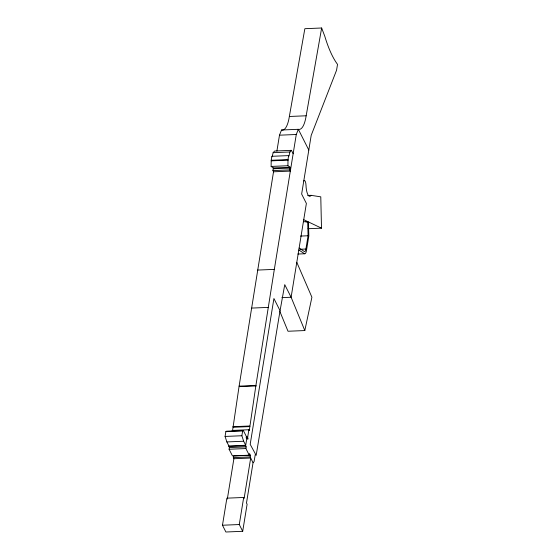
<?xml version="1.0" encoding="UTF-8"?>
<svg xmlns="http://www.w3.org/2000/svg" width="560" height="560" viewBox="0 0 560 560"><rect width="100%" height="100%" fill="white"/><g stroke="black" fill="none" stroke-linecap="round" stroke-linejoin="round"><path stroke-width="0.84" d="M273.343 167.951L272.916 170.59L273.525 171.794L290.325 171.101L289.716 169.897L290.143 167.258L273.343 167.951L271.124 166.432L271.194 160.286L271.838 156.303L288.645 155.61L288.918 156.156L289.926 151.984L291.438 150.339L293.153 153.727M290.143 167.258L287.924 165.739L287.994 159.593L288.645 155.61M276.892 151.074L279.482 135.184L281.526 130.004A29.267 8.939 87.6 0 0 289.352 116.48L304.85 28.693L321.65 28L306.159 115.787A29.267 8.939 87.6 0 1 298.333 129.304L296.282 134.491L274.33 269.381L255.906 385.455L249.284 430.521L248.892 429.744L232.092 430.437L232.477 431.214L239.106 386.148L273.525 171.794M250.404 455.287L233.597 455.98L233.331 457.632L233.891 458.731L250.691 458.038L244.125 498.351L243.684 497.469L226.884 498.162L222.474 525.231L225.897 532L242.697 531.307L247.1 504.238L246.484 503.02L253.05 462.707L250.131 456.939L250.404 455.287L249.522 453.544L249.249 455.196L232.449 455.889L229.096 449.246L229.369 447.566L228.9 445.956L226.863 441.931L225.071 436.436L225.848 431.662L226.534 431.186L243.334 430.493L247.835 439.404L247.688 437.129L248.892 429.744M227.325 499.044L233.891 458.731M228.9 445.956L245.7 445.263L243.663 441.238L241.871 435.743L242.648 430.969L243.334 430.493M249.249 455.196L245.896 448.546L246.169 446.873L245.616 445.781L246.939 437.633M242.697 531.307L239.274 524.538L243.684 497.469M299.124 248.017L304.332 251.524A5.635 1.722 87.6 0 0 305.907 249.025L308.07 235.767L307.671 221.578L303.471 221.753M280.056 310.709L256.172 455.371L250.187 444.332L273.917 298.522L280.056 310.709L284.746 284.655L291.109 297.241L304.808 330.554L288.008 331.247L279.853 311.423M255.283 454.454L254.065 461.629L253.05 462.707M304.808 330.554L311.906 297.234L296.793 262.318M272.118 156.849L273.126 152.677L274.638 151.032L291.438 150.339M289.352 116.48L306.159 115.787M281.526 130.004L298.333 129.304L308.805 150.045M279.482 135.184L296.282 134.491M273.126 152.677L289.926 151.984M271.194 160.286L287.994 159.593M271.467 160.839L288.267 160.146M271.124 166.432L287.924 165.739M273.203 168.784L290.01 168.091M272.916 170.59L289.716 169.897M307.692 195.461L311.052 195.328L320.782 196.847L321.496 228.165L308.056 228.718M305.921 222.047L307.601 221.977M300.503 236.075L308.07 235.767M300.027 249.27L305.907 249.025M297.899 254.037L304.619 253.764A6.874 2.1 87.6 0 0 306.481 250.404L308.84 235.935L308.441 221.942M257.523 270.074L274.33 269.381M281.869 297.626L291.109 297.241L306.376 203.427L301.644 194.054L311.192 135.38L336.567 70.224L337.526 64.365A105.308 32.172 87.6 0 1 324.807 36.302L321.65 28M251.811 308.077L268.611 307.384M239.106 386.148L255.906 385.455M239.351 386.631L256.151 385.938M232.827 426.699L249.627 426.006M233.121 427.273L249.921 426.58M225.848 431.662L242.648 430.969M225.071 436.436L241.871 435.743M246.008 437.199L247.688 437.129M246.302 438.55L247.982 438.487M226.863 441.931L243.663 441.238M228.816 446.474L245.616 445.781M229.369 447.566L246.169 446.873M229.096 449.246L245.896 448.546M233.331 457.632L250.131 456.939M222.474 525.231L239.274 524.538M303.73 219.695L321.496 228.165M298.802 249.991L304.619 253.764M303.779 180.929A4.704 1.435 87.6 0 1 305.998 185.311A10.738 3.283 87.6 0 0 311.052 195.328"/></g></svg>
